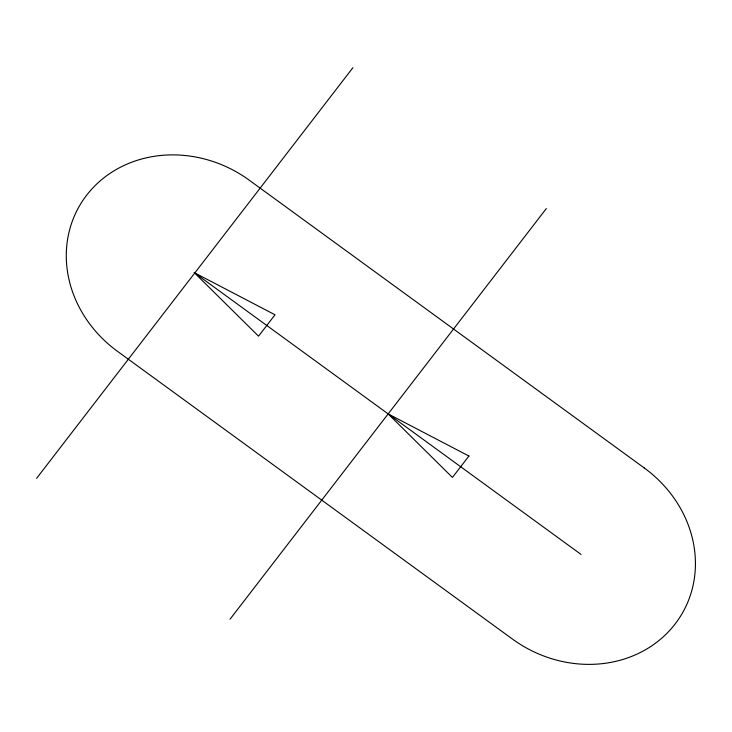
<?xml version="1.0" encoding="UTF-8"?>
<svg xmlns="http://www.w3.org/2000/svg" width="732" height="732" viewBox="0 0 732 732"><rect width="100%" height="100%" fill="white"/><g stroke="black" fill="none" stroke-linecap="round" stroke-linejoin="round"><path stroke-width="1.1" d="M36.6 478.353L352.916 67.673M230.004 619.245L546.31 208.574M194.255 272.643L275.012 314.787L258.542 336.171L194.255 272.643L581.052 554.435M468.919 456.045L452.44 477.438L388.161 413.909L468.919 456.045M644.306 467.995L249.2 180.154A119.828 107.787 29.5 0 0 86.605 195.261A119.828 107.787 29.5 0 0 117.404 351.269L512.51 639.109A119.828 107.787 29.5 0 0 675.114 623.993A119.828 107.787 29.5 0 0 644.306 467.995"/></g></svg>
